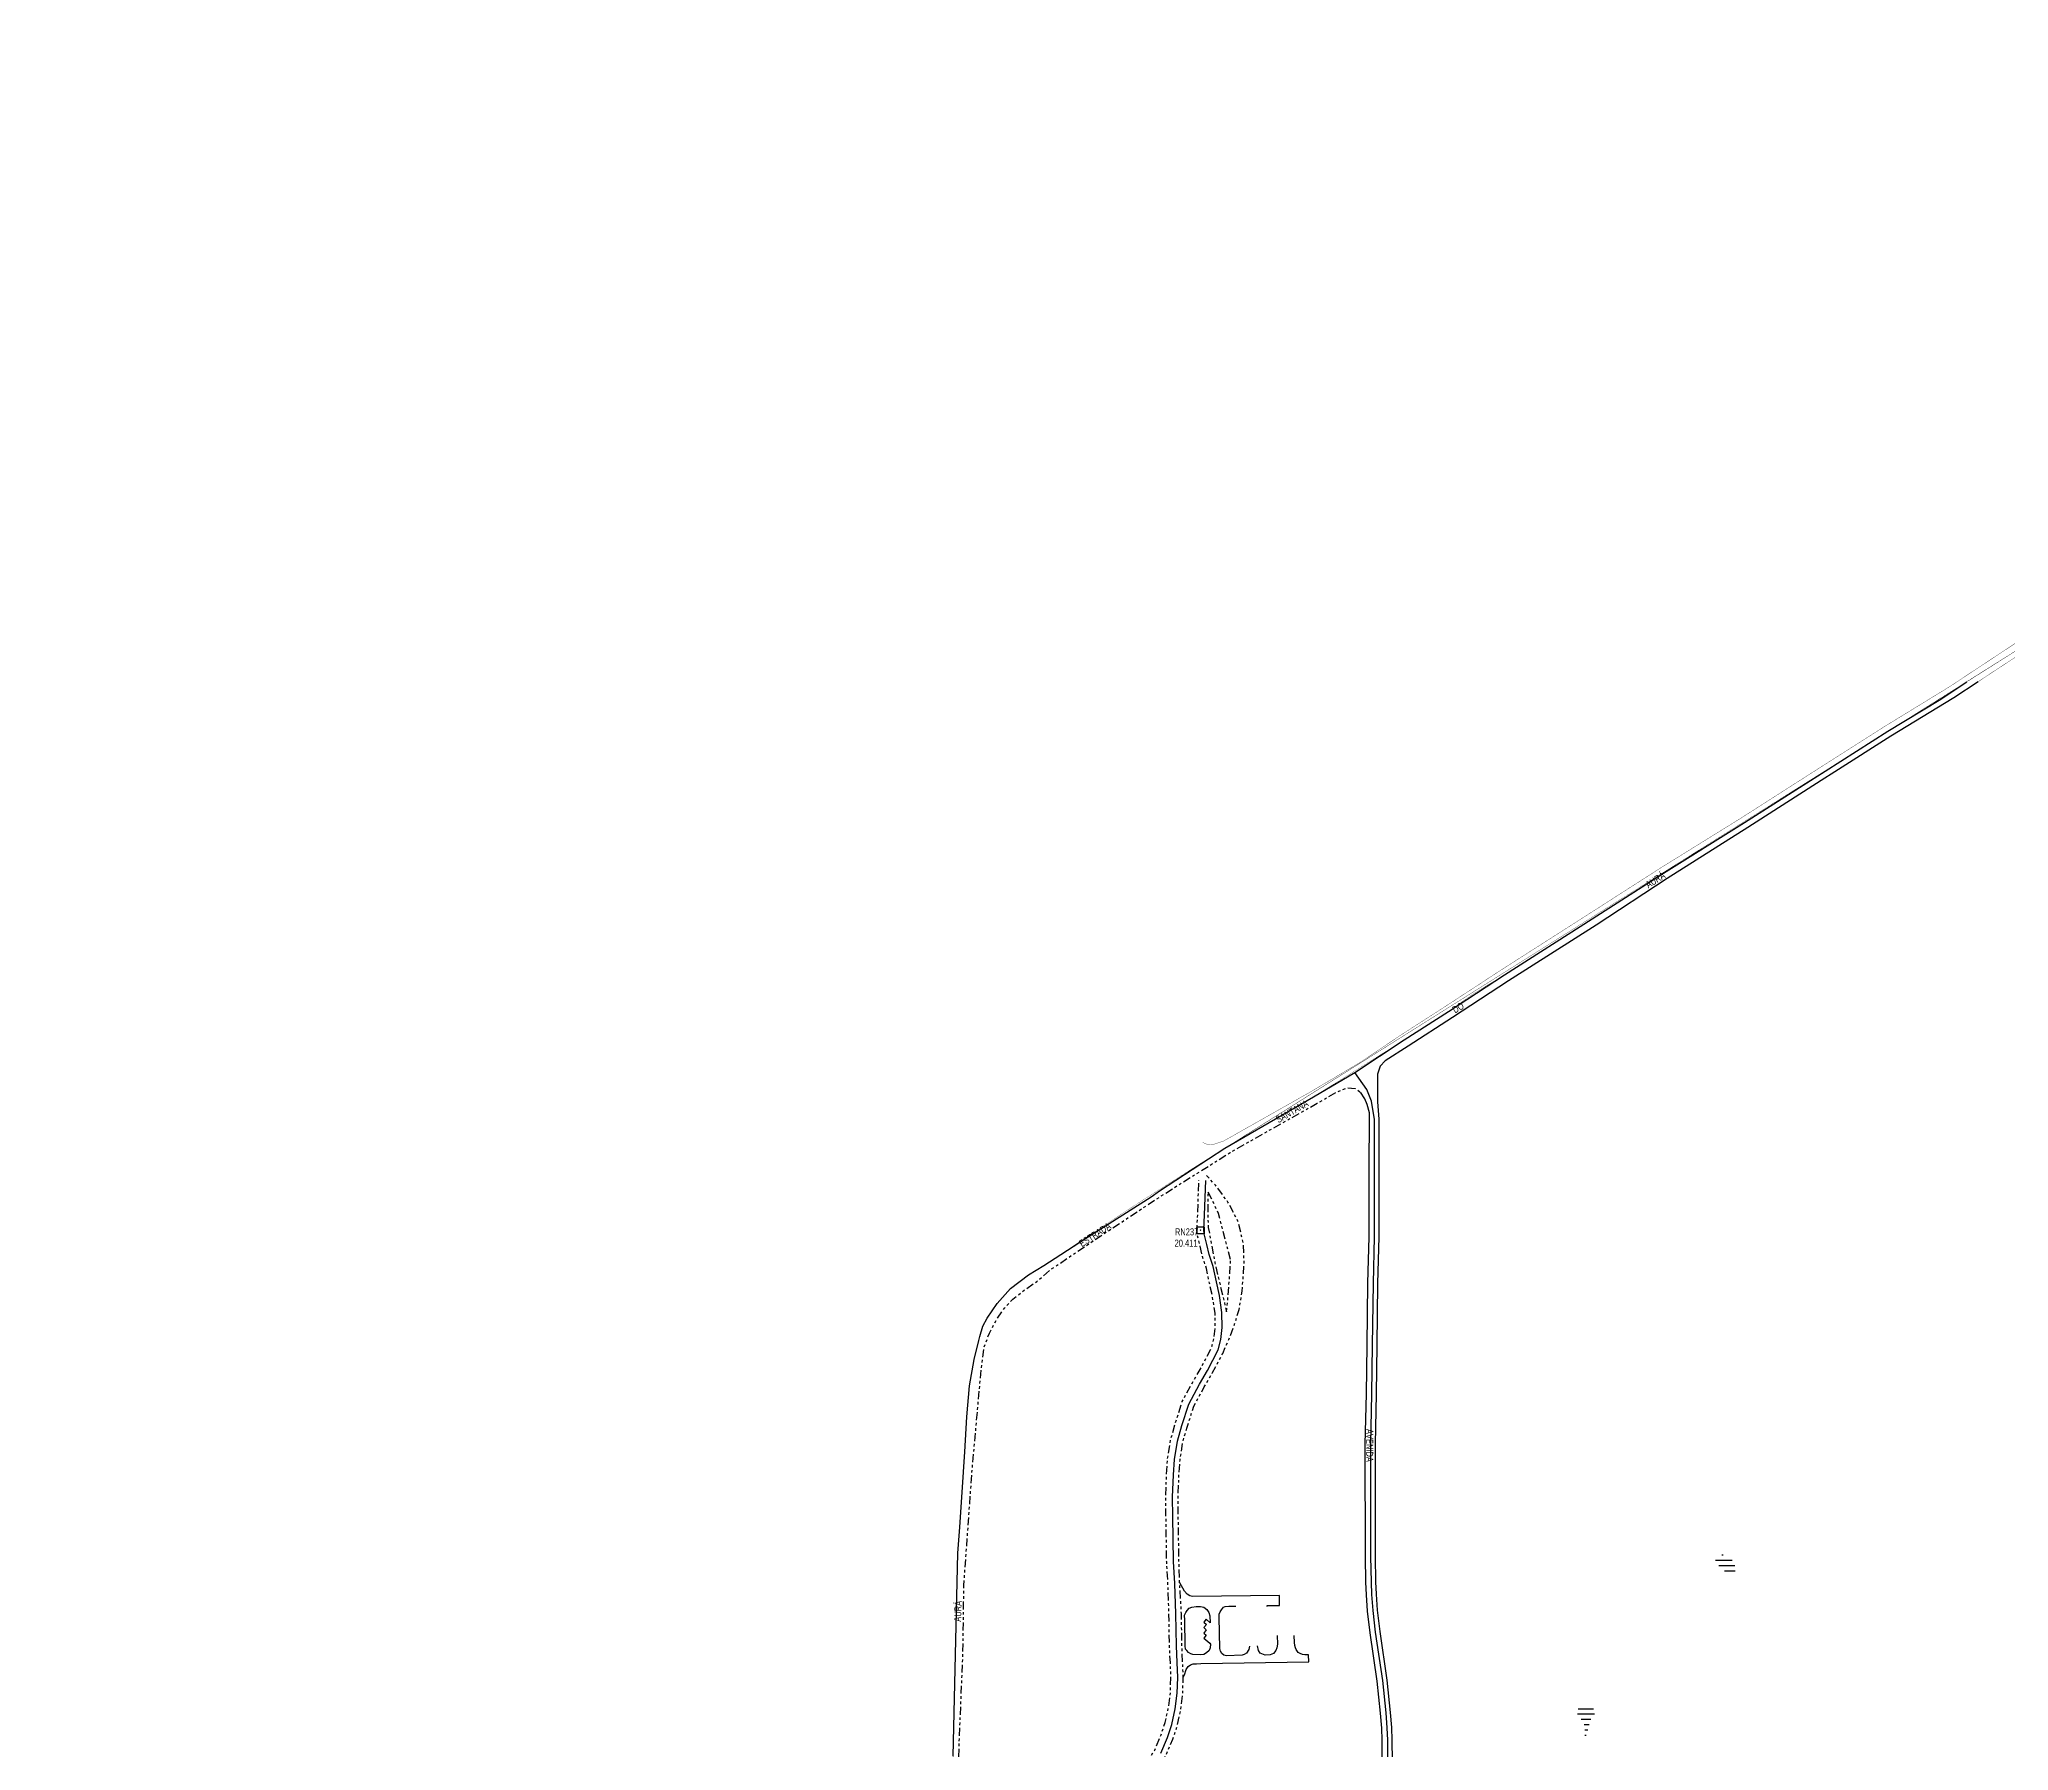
# Model space of a CAD drawing. Extents: x 211015 to 214226, y 4840231 to 4844926.
# Drawn here: x 212348 to 213470, y 4843896 to 4844870 of the extents above; entities that cross this region are included whole.
import ezdxf

# ---------------------------------------------------------------- set-up
doc = ezdxf.new("R2010")
doc.units = 0
doc.header["$LTSCALE"] = 1.5
doc.header["$MEASUREMENT"] = 0
doc.linetypes.add('TRACO_25', pattern=[8, 3, -1, 1, -1, 1, -1])
for name, color, linetype in [('HD-AREA-SUJ-INUND', 170, 'CONTINUOUS'), ('HP-REF-NIVEL-RN', 20, 'CONTINUOUS'), ('HP-TXT-RN', 20, 'CONTINUOUS'), ('LM-LIMITE-MUNICIPAL', 7, 'CONTINUOUS'), ('SV-EIXO-ROD-ESTR', 7, 'CONTINUOUS'), ('SV-EIXO-RUA-N-PAV', 6, 'CONTINUOUS'), ('SV-EST-M-N-PAV', 20, 'CONTINUOUS'), ('SV-RUA-NAO-PAV-S-GUIA-C-GUIA', 7, 'CONTINUOUS'), ('SV-TXT-EST-M-N-PAV', 20, 'CONTINUOUS'), ('SV-TXT-RUA-N-PAV-S-GUIA-C-GUIA', 7, 'CONTINUOUS')]:
    doc.layers.add(name, color=color, linetype=linetype)
doc.styles.add('ARIAL', font='ARIAL.TTF')
doc.linetypes.add('Limite', pattern='A,20,-3,[130,ltypeshp.shx,S=6.35,R=0,X=0,Y=0],-3,20', length=46)

# ---------------------------------------------------------------- blocks, each defined once
blk = doc.blocks.new('*X18')
at = {"layer": 'HD-AREA-SUJ-INUND', "color": 0}
for p, q in [((213224.223216, 4843916.818905), (213233.825375, 4843916.819001)), ((213224.534893, 4843919.818941), (213233.427601, 4843919.81903)), ((213226.388301, 4843913.818894), (213231.805307, 4843913.818948)), ((213228.115045, 4843910.818878), (213230.93519, 4843910.818906)), ((213228.371359, 4843904.818815), (213229.161499, 4843904.818823)), ((213228.488842, 4843907.818849), (213230.209537, 4843907.818866))]:
    blk.add_line(p, q, dxfattribs=at)
blk = doc.blocks.new('*X17')
at = {"layer": 'HD-AREA-SUJ-INUND', "color": 0}
for p, q in [((213302.750203, 4844004.403752), (213312.288846, 4844004.403847)), ((213304.731408, 4844001.403738), (213313.785206, 4844001.403829)), ((213306.491032, 4844007.403822), (213307.18699, 4844007.403829)), ((213307.849076, 4843998.403737), (213314.025075, 4843998.403798))]:
    blk.add_line(p, q, dxfattribs=at)
blk = doc.blocks.new('COD008', base_point=(213009.58, 4844192.21))
at = {"layer": 'HP-REF-NIVEL-RN'}
for points in [[(213007.58, 4844190.21), (213007.58, 4844194.21), (213011.58, 4844194.21), (213011.58, 4844190.21)], [(213009.58, 4844192.01), (213009.38, 4844192.21), (213009.58, 4844192.41), (213009.78, 4844192.21)], [(213009.58, 4844192.21), (213009.58, 4844192.21)]]:
    blk.add_lwpolyline(points, close=True, dxfattribs=at)

msp = doc.modelspace()

# ---------------------------------------------------------------- linework, layer by layer
at = {"layer": 'LM-LIMITE-MUNICIPAL', "linetype": 'Limite', "ltscale": 0.1, "const_width": 0.13, "flags": 128}
msp.add_lwpolyline([(213872.7, 4844773.1), (213783.8, 4844716.6), (213768.8, 4844706.6), (213678.4, 4844650.8), (213640.7, 4844627.2), (213550.9, 4844570.6), (213789.3, 4844724.2), (213872.7, 4844773.1), (213897.8, 4844788.7), (213909.4, 4844796.4), (213910.7, 4844797.3), (213926, 4844806.8), (213939.6, 4844815), (213973.1, 4844836.4), (213992.8, 4844849), (214025.7, 4844870.1), (214036.5, 4844864.2), (214038.1, 4844843.8), (214045.1, 4844776), (214050.2, 4844738.2), (214052.8, 4844703.5), (214056.9, 4844671.9), (214060.3, 4844651.7), (214064.3, 4844607.6), (214069.5, 4844560.9), (214074.7, 4844504.5), (214079.2, 4844468.9), (214089.5, 4844410.6), (213980.8, 4844359.3), (213962.3, 4844280.5), (213954.4, 4844179.3), (213960.3, 4844064.7), (213990.1, 4843943.1), (214030.8, 4843862.3), (214034.4, 4843855.1), (214060.2, 4843779), (214067.5, 4843757.7), (214080.8, 4843741), (214100.1, 4843712.4), (214108.1, 4843681.8), (214106.1, 4843648.5), (214100.8, 4843626.5), (214086.8, 4843612.5), (214057.5, 4843597.9), (214068.8, 4843559.6), (214136.9, 4843352.6), (214165.5, 4843265.9), (214171, 4843249), (214189.4, 4843184.4), (214198.9, 4843146.4), (214219.8, 4843056.8), (214225.8, 4842992), (214219.2, 4842907.2), (214207.3, 4842820.8), (214188.9, 4842717.2), (214170.6, 4842661.6), (214144.2, 4842622.8), (214109.7, 4842590.9), (214054.3, 4842552.2), (213998, 4842512.9), (213962.8, 4842483.6), (213987.6, 4842421.2), (214002.9, 4842384.4), (213990.1, 4842385.1), (213957.9, 4842386.8), (213941.1, 4842380.7), (213929.2, 4842371), (213926.7, 4842356.6), (213930.8, 4842341.4), (213934.9, 4842330.4), (213937, 4842316), (213949.7, 4842306.5), (213961.2, 4842295.8), (213966.6, 4842280.6), (213967.8, 4842260.5), (213964.9, 4842243.2), (213957.1, 4842233.2), (213948.9, 4842226.6), (213937.8, 4842220.8), (213927.9, 4842219.2), (213922.2, 4842215.1), (213910.3, 4842200.8), (213882.1, 4842162.6), (213867.7, 4842149.6), (213855, 4842133.9), (213844.7, 4842123.7), (213830.8, 4842115.5), (213816.8, 4842112.6), (213808.2, 4842115), (213803.2, 4842121.2), (213802.4, 4842130.7), (213804.9, 4842146.7), (213807.7, 4842157.4), (213801.2, 4842163.5), (213794.8, 4842172.7), (213786.2, 4842180.6), (213773.4, 4842180.6), (213765.3, 4842177.5), (213756.2, 4842172), (213747.1, 4842164.6), (213737.5, 4842160.7), (213721.9, 4842151.5), (213714.1, 4842145.5), (213701.5, 4842132.3), (213689.2, 4842120.8), (213682.6, 4842119.6), (213668, 4842119.1), (213663.3, 4842119), (213656.8, 4842119), (213639.1, 4842119.6), (213623.9, 4842128.2), (213605, 4842140.9), (213587.3, 4842142.2), (213571.3, 4842139.7), (213553.6, 4842129.4), (213537.6, 4842117.5), (213522.8, 4842094.1), (213520.3, 4842080.1), (213522.8, 4842062.9), (213530.6, 4842049.3), (213545.2, 4842030.6), (213552.2, 4842008), (213553.3, 4841996.8), (213550.7, 4841978.7), (213544.8, 4841958.3), (213542.2, 4841949.1), (213536.1, 4841928.7), (213523.8, 4841898.1), (213514.8, 4841884.1), (213502.9, 4841878), (213484.5, 4841877.4), (213467.1, 4841877.1), (213437.9, 4841878), (213401, 4841866.9), (213371.2, 4841844.5), (213359.5, 4841835.9), (213350.2, 4841828), (213333, 4841805.8), (213318.6, 4841779.6), (213299.7, 4841755.7), (213286.7, 4841729.9), (213275, 4841703.5), (213264.1, 4841676.7), (213258.3, 4841662.6), (213255.8, 4841656.5), (213246.3, 4841632.7), (213238.4, 4841606.9), (213232.2, 4841581.2), (213226.3, 4841566.7), (213222.1, 4841556.6), (213216, 4841550), (213209.3, 4841537.6), (213206.9, 4841528.2), (213207.9, 4841517.7), (213205.2, 4841508.5), (213206.2, 4841498.2), (213205.2, 4841481.2), (213205.7, 4841468.7), (213206, 4841452.5), (213206.4, 4841433.2), (213207.2, 4841426), (213209.6, 4841417.5), (213210.1, 4841410.2), (213209.6, 4841401.9), (213208.9, 4841389.3), (213207.4, 4841380.2), (213204, 4841370), (213202.8, 4841357.4), (213201.6, 4841348), (213198.2, 4841339.5), (213194.8, 4841333), (213193.1, 4841326.9), (213192.3, 4841319.4), (213187.2, 4841308.9), (213184.1, 4841299.8), (213177.5, 4841278.7), (213174.1, 4841267.7), (213168.8, 4841251), (213163, 4841236.5), (213153.7, 4841217.1), (213149.6, 4841208.8), (213141.4, 4841193.1), (213130, 4841175.2), (213119.1, 4841154.5), (213108.7, 4841138.6), (213095.1, 4841117), (213089.3, 4841105.9), (213086.1, 4841096.9), (213081.5, 4841087.2), (213071.8, 4841070.9), (213058.4, 4841049.1), (213051.6, 4841036.5), (213046.9, 4841026.5), (213042.4, 4841016.5), (213037.7, 4841008.4), (213029.6, 4840997.3), (213021.1, 4840987.4), (213016.2, 4840980), (213011.7, 4840968.5), (213004.6, 4840952.4), (213002.1, 4840934.2), (213001.1, 4840918.2), (212997.1, 4840902.7), (212991.6, 4840889.4), (212987.7, 4840882.6), (212985.8, 4840877.3), (212985, 4840866.3), (212983.7, 4840853.4), (212980.6, 4840836.9), (212977.4, 4840821), (212973.7, 4840800), (212970.6, 4840782.9), (212969, 4840765.5), (212970.1, 4840755.2), (212969.3, 4840747.6), (212967.2, 4840739.2), (212964.3, 4840728.2), (212965.3, 4840711.6), (212965.6, 4840694.6), (212966.9, 4840676.8), (212964.6, 4840659.8), (212964.3, 4840647.4), (212965.3, 4840635.3), (212966.9, 4840622.2), (212967.4, 4840608.2), (212967.7, 4840597.9), (212969.8, 4840588.5), (212972.2, 4840578.5), (212971.9, 4840566.7), (212971.9, 4840550.8), (212971.9, 4840539), (212969.8, 4840528.7), (212968.2, 4840523.5), (212967.2, 4840518), (212969.3, 4840511.4), (212973.5, 4840505.1), (212975.3, 4840498), (212974.3, 4840486.3), (212971.6, 4840463.7), (212968.2, 4840447.2), (212963.8, 4840426.5), (212960.6, 4840409.9), (212954.1, 4840386.4), (212947.8, 4840370.7), (212939.1, 4840359.4), (212928.1, 4840345.7), (212915.2, 4840333), (212901.3, 4840321.9), (212883.9, 4840310.4), (212870.6, 4840305.7), (212848.9, 4840298), (212832.9, 4840294.6), (212813.2, 4840291), (212794, 4840285.2), (212782.2, 4840282.3), (212765.4, 4840277.8), (212751.2, 4840274.7), (212730.5, 4840271.9), (212713.1, 4840271.3), (212693.9, 4840271.3), (212673.8, 4840270.6), (212658.5, 4840268.6), (212639.5, 4840265.9), (212619.9, 4840264), (212602.1, 4840259.1), (212611.6, 4840295.8), (212617.3, 4840324.6), (212618.5, 4840358.5), (212617.9, 4840387.4), (212612.3, 4840416.9), (212603.5, 4840450.7), (212592.2, 4840484), (212575.9, 4840509.7), (212565.8, 4840531), (212554.5, 4840560.9), (212545.1, 4840592.8), (212534.5, 4840612.9), (212508.7, 4840640.5), (212476.7, 4840665.6), (212445.4, 4840686.3), (212404.3, 4840707.4), (212365.4, 4840719.9), (212335.3, 4840725.6), (212300.7, 4840733.1), (212246.2, 4840751.9), (212193.5, 4840772), (212160.5, 4840786.7), (212131, 4840794.3), (212110.3, 4840804.3), (212089.6, 4840819.4), (212070.2, 4840843.2), (212060, 4840859.6), (212042.5, 4840867.7), (212030.2, 4840872), (212010.3, 4840875), (212000, 4840873.5), (211978.5, 4840871.6), (211966, 4840873.2), (211952.8, 4840878.7), (211941.5, 4840882.7), (211925.3, 4840884.5), (211908.4, 4840887.6), (211892.2, 4840887.9), (211876.4, 4840891.8), (211867.1, 4841049.1), (211808.4, 4842070.7), (211592.2, 4841846), (211512.5, 4841765.1), (211014.7, 4842083.1), (211017.4, 4842085.6), (211024.1, 4842088.8), (211069.3, 4842113.2), (211104.8, 4842131.6), (211135.2, 4842148.2), (211150.4, 4842156), (211169.8, 4842167.6), (211206.7, 4842186.9), (211233, 4842201), (211263.5, 4842217), (211275.8, 4842223.9), (211298.1, 4842237.8), (211306.1, 4842242), (211324.6, 4842252.4), (211343.2, 4842261.1), (211367.7, 4842271.7), (211376.9, 4842273.9), (211389, 4842273.7), (211472.5, 4842271), (211402.6, 4842338.2), (211348, 4842408.9), (211275.5, 4842449.1), (211270.5, 4842464), (211267.6, 4842476.5), (211265.2, 4842486.8), (211260, 4842507.6), (211235.7, 4842647.4), (211230.7, 4842665.1), (211227.6, 4842681.6), (211222, 4842708.6), (211219.4, 4842725.5), (211218.6, 4842731.1), (211213.1, 4842746.5), (211207.2, 4842765.5), (211200.2, 4842795.2), (211199.3, 4842810.9), (211200.2, 4842822.5), (211203.8, 4842839.5), (211204.9, 4842850.7), (211206.1, 4842873.1), (211207.8, 4842907.1), (211210.6, 4842937.2), (211217.2, 4842975.8), (211220.5, 4842998.6), (211224.6, 4843015.2), (211228.3, 4843029.4), (211230, 4843040), (211231.2, 4843062.1), (211233.8, 4843077.1), (211236.9, 4843092.6), (211238.4, 4843098.7), (211241.4, 4843106.1), (211244.4, 4843112.8), (211247.5, 4843129.8), (211252, 4843159.5), (211254.8, 4843177.8), (211265, 4843242.4), (211269.3, 4843259.9), (211275.9, 4843303.7), (211283.8, 4843352.8), (211291.8, 4843398.1), (211295, 4843419.1), (211302.5, 4843463.4), (211306.7, 4843487.8), (211313.2, 4843527), (211321.6, 4843579.9), (211325.3, 4843603.2), (211327.4, 4843614.4), (211334.5, 4843650.4), (211344.8, 4843694.7), (211354, 4843729.8), (211360.9, 4843758.9), (211370.2, 4843783.7), (211377.9, 4843803.1), (211382.6, 4843801.7), (211386.9, 4843800.2), (211393.9, 4843798), (211402.8, 4843794.1), (211412.2, 4843788.4), (211419.8, 4843781.9), (211429.3, 4843771.7), (211437.8, 4843759.2), (211452, 4843740.9), (211467.3, 4843721.2), (211481.3, 4843705.9), (211495.3, 4843690.6), (211510.9, 4843673.8), (211533.2, 4843648.1), (211550.6, 4843631.3), (211561.1, 4843621.2), (211571.6, 4843610.6), (211586.8, 4843595.2), (211592.3, 4843589.7), (211600.2, 4843582), (211614, 4843568.2), (211624.6, 4843556.5), (211648.9, 4843533), (211667.9, 4843518.2), (211682.1, 4843506.8), (211690, 4843498.8), (211699.2, 4843488.5), (211707.6, 4843478.7), (211713.6, 4843472.4), (211717.8, 4843469), (211722.1, 4843464.9), (211726.5, 4843459.2), (211730, 4843453.1), (211731.8, 4843446.6), (211735.3, 4843438.8), (211740.3, 4843429.2), (211749, 4843416.9), (211754.3, 4843411), (211760.2, 4843406.1), (211770.5, 4843398.9), (211780.2, 4843392.6), (211789.7, 4843389.2), (211799.3, 4843386.9), (211813.9, 4843383.7), (211825, 4843382.1), (211834.7, 4843380.2), (211846.4, 4843377.2), (211859.3, 4843373.6), (211879.9, 4843367), (211900.9, 4843357.2), (211911.3, 4843354.5), (211918, 4843352.8), (211921.6, 4843349.5), (211925.5, 4843346.8), (211938.8, 4843342.4), (211948.7, 4843339.9), (211958, 4843339.2), (211962.5, 4843338.2), (211965.7, 4843337), (211974.8, 4843332.5), (211982.7, 4843328.1), (211991.2, 4843322.3), (211997.7, 4843318.7), (212005.6, 4843316.1), (212014.7, 4843315), (212022.9, 4843315.3), (212039.6, 4843314.5), (212055.1, 4843313.6), (212070.1, 4843311.6), (212080.5, 4843309.6), (212090.8, 4843307.6), (212103.9, 4843303.7), (212116.9, 4843300.7), (212132.8, 4843296.5), (212146.9, 4843291.4), (212161.9, 4843287.9), (212171.5, 4843285.4), (212185.8, 4843282.7), (212197.7, 4843279.5), (212205.9, 4843275.7), (212212.6, 4843270.5), (212217.3, 4843266.1), (212220.5, 4843260.4), (212223, 4843253.8), (212225.7, 4843245.4), (212227.1, 4843237.2), (212227.6, 4843229.7), (212229.4, 4843221.3), (212231.6, 4843214.2), (212233.8, 4843208.8), (212236.5, 4843202.9), (212237.5, 4843196.7), (212239, 4843188.8), (212240.5, 4843179.9), (212242.4, 4843171.3), (212244.4, 4843165.1), (212247.1, 4843158), (212251.6, 4843149.8), (212255, 4843144.7), (212257.5, 4843138.6), (212257.5, 4843132.7), (212256.5, 4843128), (212255, 4843121.6), (212253, 4843115.9), (212253, 4843108.8), (212253.3, 4843101.6), (212255, 4843096.2), (212256.7, 4843092.3), (212257.7, 4843086.9), (212259.4, 4843080.9), (212262.4, 4843073.7), (212263.9, 4843065.8), (212264.4, 4843057.6), (212265.4, 4843050.5), (212266.1, 4843043.8), (212265.4, 4843036.7), (212263.9, 4843027.2), (212260.7, 4843016.8), (212258, 4843007.2), (212255.7, 4842999.1), (212253.8, 4842990.9), (212251.8, 4842982.1), (212249.6, 4842972.7), (212248.1, 4842962.6), (212244.4, 4842952.2), (212242.2, 4842945.5), (212240.2, 4842938.8), (212241, 4842929.7), (212243.2, 4842924.3), (212245.6, 4842919.1), (212250.1, 4842912.4), (212253.8, 4842904.5), (212258.2, 4842895.9), (212263.4, 4842887.8), (212269.1, 4842881.2), (212276, 4842874.1), (212281.6, 4842867.9), (212288.5, 4842862), (212294.7, 4842856.8), (212299.6, 4842851.6), (212302.8, 4842847.5), (212307, 4842841.3), (212311, 4842836.9), (212316.9, 4842831.7), (212322.8, 4842827.7), (212329, 4842824.3), (212337.8, 4842820.8), (212349.4, 4842816.9), (212360.2, 4842814.5), (212369.3, 4842813.1), (212376.4, 4842811.3), (212380.4, 4842808.4), (212385.6, 4842803.2), (212389.2, 4842797), (212392.1, 4842792.7), (212394.4, 4842787.9), (212399.8, 4842786.2), (212408.9, 4842784.9), (212463.9, 4842777.3), (212499, 4842773.6), (212560.7, 4842763.9), (212635.2, 4842754.8), (212669.2, 4842750.7), (212691.1, 4842854.5), (212746.2, 4842847.2), (212746.1, 4843352.7), (212746, 4843792.9), (212751.5, 4843792.7), (212864.8, 4843792.7), (212866.5, 4843827.6), (212867.5, 4843848), (212868.4, 4843863.4), (212868.8, 4843885.6), (212869.4, 4843925.8), (212870.6, 4843964.7), (212871.1, 4843994.6), (212871.4, 4844008.4), (212872.5, 4844023.1), (212873.8, 4844043.1), (212875.3, 4844066), (212876.5, 4844086), (212878, 4844103.7), (212880.9, 4844120.4), (212885.7, 4844137.6), (212888, 4844142.1), (212893.8, 4844150.5), (212901.4, 4844159.1), (212911.7, 4844166.8), (212934, 4844181.3), (212973.8, 4844207.5), (213008.8, 4844229.8), (213550.9, 4844570.6), (213533.8, 4844559.9), (213514.4, 4844547.7), (213446.2, 4844504.6), (213361.1, 4844450.9), (213319.4, 4844424.3), (213284.3, 4844403), (213259.1, 4844386.8), (213232.5, 4844369.5), (213182.7, 4844337.7), (213165.2, 4844327), (213150.7, 4844316.8), (213125.5, 4844300.6), (213087.2, 4844276.5), (213068.4, 4844265), (213049.2, 4844253.8), (213023.5, 4844238.9)], close=True, dxfattribs=at)
at = {"layer": 'SV-EIXO-ROD-ESTR', "flags": 128}
for points in [[(212868.8, 4843892.8), (212869.4, 4843925.8), (212871.4, 4844008.4), (212872.5, 4844023.1), (212873.8, 4844043.1), (212875.3, 4844066), (212876.5, 4844086), (212878, 4844103.7), (212880.7, 4844118.6), (212883.3, 4844129.4), (212884, 4844131.8), (212885.7, 4844137.6), (212888, 4844142.1), (212893.8, 4844150.5), (212901.4, 4844159.1), (212911.7, 4844166.8), (212920.4, 4844172.2), (212943.5, 4844187.1), (212981.4, 4844211.3), (212986.2, 4844214.7), (213023.5, 4844238.9), (213073.9, 4844268.1), (213097.5, 4844282), (213125.5, 4844300.6), (213150.7, 4844316.8), (213182.7, 4844337.7), (213232.5, 4844369.5), (213273.2, 4844395.6), (213319.4, 4844424.3), (213365.3, 4844453.6), (213401, 4844476.3), (213430.1, 4844494), (213446, 4844504.5)], [(212987, 4843894.5), (212990.8, 4843903.5), (212993.3, 4843910.9), (212995.2, 4843919.7), (212996.3, 4843928.6), (212996.6, 4843937.6), (212996.3, 4843946.1), (212995.8, 4843955.7), (212995.5, 4843973.9), (212995, 4843991.2), (212994.2, 4844003.6), (212993.8, 4844029.2), (212993.7, 4844040.3), (212994.1, 4844052.9), (212994.7, 4844061.8), (212996.4, 4844072.2), (212998.9, 4844081.1), (213002.9, 4844093.2), (213009, 4844104.6), (213013.5, 4844112.3), (213019.6, 4844124.1), (213021.1, 4844130), (213021.9, 4844136.9), (213021.8, 4844145.4), (213020.3, 4844155.1), (213018.6, 4844162.9), (213016.7, 4844171.5), (213014.5, 4844178.4), (213013.1, 4844184.1), (213011.7, 4844190.2), (213011.4, 4844192.7), (213011.9, 4844200.9), (213012.3, 4844210.8), (213012.6, 4844220.6)]]:
    msp.add_lwpolyline(points, dxfattribs=at)
at = {"layer": 'SV-EIXO-RUA-N-PAV', "flags": 128}
msp.add_lwpolyline([(213116.3, 4843889.9), (213116.2, 4843901.9), (213115.9, 4843909), (213115.2, 4843917.5), (213113.4, 4843935.8), (213109.3, 4843963.4), (213107.8, 4843975.7), (213107.2, 4843984.9), (213106.9, 4843991.9), (213106.6, 4844006.5), (213106.6, 4844029.3), (213106.6, 4844046.6), (213106.6, 4844070.4), (213107.2, 4844099), (213107.5, 4844126.8), (213108, 4844162), (213108.7, 4844188.4), (213108.7, 4844224.7), (213108.7, 4844255.3), (213107, 4844265.7), (213104.3, 4844272.3), (213097.5, 4844282)], dxfattribs=at)
at = {"layer": 'SV-EST-M-N-PAV', "linetype": 'TRACO_25', "const_width": 0.18, "flags": 128}
for points in [[(213010.8, 4844242.2), (213013.8, 4844240.9), (213016.6, 4844241), (213020.8, 4844242.4), (213022.7, 4844243), (213072.2, 4844271), (213100.5, 4844287.8), (213123.7, 4844303.4), (213148.9, 4844319.6), (213180.9, 4844340.5), (213230.7, 4844372.3), (213271.4, 4844398.4), (213317.7, 4844427.1), (213357.1, 4844452.3), (213359.3, 4844453.7), (213399.2, 4844479.1), (213435, 4844501), (213440.4, 4844504.5), (213477.3, 4844528.9), (213489.5, 4844536.5), (213527.9, 4844560), (213590.4, 4844599.9), (213636.5, 4844628.9), (213652.6, 4844639.1), (213666.3, 4844647.5), (213715.7, 4844678.2), (213786.1, 4844721.2), (213823.6, 4844745.5), (213848.2, 4844761.2), (213856.9, 4844766.9), (213868.3, 4844774.4), (213905.8, 4844797.8)], [(213110.4, 4844281.1), (213111.8, 4844285.7), (213114.8, 4844288.7), (213127.8, 4844297.1), (213153, 4844313.3), (213185, 4844334.2), (213234.8, 4844366), (213275.2, 4844392.5), (213321.2, 4844421.6), (213362.9, 4844448.2), (213370.7, 4844453.2), (213402.7, 4844473.5), (213438.6, 4844495.4), (213452.3, 4844504.5), (213480.9, 4844523.3), (213484, 4844522.5), (213485.8, 4844512.4), (213485.7, 4844506.4), (213485.4, 4844500.7), (213485.9, 4844488.3), (213485.9, 4844482.1), (213486, 4844476.3), (213486.1, 4844460.6), (213486.2, 4844458.2), (213487.3, 4844439.5), (213487.9, 4844427.1), (213488.2, 4844406.8), (213490.9, 4844330.3), (213494, 4844240.4), (213496.9, 4844160.3), (213497, 4844154.8), (213497.3, 4844146.3), (213498.5, 4844138.8), (213501, 4844131.8), (213504, 4844127.4), (213507.8, 4844125.8), (213512.9, 4844125.3), (213520.7, 4844125.3), (213525, 4844125.1), (213530.3, 4844124.8)]]:
    msp.add_lwpolyline(points, dxfattribs=at)
at = {"layer": 'SV-EST-M-N-PAV', "flags": 128}
msp.add_lwpolyline([(213452.3, 4844504.5), (213438.6, 4844495.4), (213402.7, 4844473.5), (213370.7, 4844453.2), (213362.9, 4844448.2), (213321.2, 4844421.6), (213275.2, 4844392.5), (213234.8, 4844366), (213185, 4844334.2), (213153, 4844313.3), (213127.8, 4844297.1), (213114.8, 4844288.7), (213111.8, 4844285.7), (213110.4, 4844281.1)], dxfattribs=at)
at = {"layer": 'SV-EST-M-N-PAV', "linetype": 'TRACO_25', "flags": 128}
for points in [[(212856.4, 4843352.7), (212856.7, 4843377.2), (212857.2, 4843433.6), (212860.2, 4843540.2), (212862.6, 4843617.4), (212863.6, 4843672.6), (212866.6, 4843759.2), (212869.8, 4843822), (212870.1, 4843849.7), (212870.5, 4843859.1), (212874.3, 4843952), (212874.8, 4843989.9), (212879.6, 4844056.6), (212884.7, 4844113), (212886.4, 4844125.8), (212889.4, 4844133.7), (212893.5, 4844141.5), (212897.9, 4844147.9), (212902.7, 4844153), (212909.1, 4844158.1), (212916.3, 4844163), (212924.5, 4844170), (212951.6, 4844188.3), (212983.9, 4844209.6), (212997.4, 4844218.3), (213016.2, 4844230), (213026.4, 4844236.5), (213076, 4844264.5), (213086.9, 4844270.8), (213093, 4844273.4), (213097.6, 4844273), (213100.6, 4844270.9)], [(212901.5, 4843486.3), (212901.9, 4843546.2), (212902.8, 4843578.5), (212902.7, 4843610.5), (212902.5, 4843646.1), (212902, 4843668), (212901.9, 4843688.5), (212901.9, 4843705), (212902.1, 4843717.3), (212902, 4843729.4), (212902.3, 4843744.5), (212902.9, 4843756.8), (212903.5, 4843766.9), (212905.1, 4843778.2), (212907.1, 4843788.1), (212911.8, 4843800.7), (212915.9, 4843807.5), (212921.8, 4843815.4), (212929.2, 4843824.1), (212941.3, 4843835.3), (212954.7, 4843849.9), (212955.4, 4843850.6), (212966.9, 4843862.6), (212978.3, 4843876.1), (212982.6, 4843881.4), (212989.8, 4843893.1), (212993.8, 4843902.4), (212996.4, 4843910.1), (212998.3, 4843919.2), (212999.4, 4843928.4), (212999.7, 4843937.6), (212999.4, 4843946.2), (212999, 4843955.8), (212998.7, 4843974), (212997.7, 4843991.4), (212997.3, 4844003.8), (212996.9, 4844029.2), (212996.8, 4844040.3), (212997.3, 4844052.8), (212997.9, 4844061.4), (212999.5, 4844071.5), (213001.9, 4844080.2), (213005.8, 4844092), (213011.7, 4844103.1), (213016.2, 4844110.8), (213022.2, 4844122.1), (213025.7, 4844130.1), (213028.6, 4844137.5), (213031.6, 4844147.2), (213033.3, 4844157.6), (213034.4, 4844173.4), (213033.9, 4844185.3), (213030.9, 4844197.4), (213025.2, 4844208.2), (213018.1, 4844217.8), (213013, 4844223.4)], [(212893.3, 4843486), (212893.7, 4843546.3), (212894.6, 4843578.6), (212894.5, 4843610.5), (212894.3, 4843645.9), (212893.8, 4843667.9), (212893.7, 4843688.5), (212893.7, 4843705.1), (212893.9, 4843717.3), (212893.8, 4843729.5), (212894.1, 4843744.8), (212894.7, 4843757.3), (212895.4, 4843767.8), (212897, 4843779.6), (212899.2, 4843790.4), (212904.4, 4843804.3), (212909.1, 4843812.1), (212915.3, 4843820.5), (212924.9, 4843829.5), (212936.2, 4843840.3), (212945.6, 4843850.5), (212949.5, 4843854.7), (212961.6, 4843867.3), (212972.8, 4843880.6), (212976.8, 4843885.5), (212983.5, 4843896.3), (212987.1, 4843904.9), (212989.5, 4843912), (212991.3, 4843920.4), (212992.4, 4843928.9), (212992.7, 4843937.6), (212992.4, 4843945.9), (212991.9, 4843955.6), (212991.6, 4843973.8), (212991, 4843991), (212990.3, 4844003.5), (212989.9, 4844029.1), (212989.8, 4844040.4), (212990.2, 4844053.1), (212990.8, 4844062.2), (212992.6, 4844073), (212995.2, 4844082.2), (212999.2, 4844094.8), (213005.5, 4844106.5), (213010, 4844114.2), (213015.9, 4844125.5), (213017.2, 4844130.8), (213018, 4844137.1), (213017.9, 4844145.1), (213016.4, 4844154.4), (213014.7, 4844162.1), (213012.9, 4844170.5), (213010.7, 4844177.3), (213009.3, 4844183.2), (213007.8, 4844189.5), (213007.5, 4844192.6), (213008, 4844201.1), (213008.3, 4844210.9), (213008.6, 4844220.7)]]:
    msp.add_lwpolyline(points, dxfattribs=at)
msp.add_lwpolyline([(213026.6, 4844175.6), (213021.5, 4844195.2), (213019.8, 4844201.7), (213016.6, 4844208.7), (213013.8, 4844214.2), (213013.7, 4844206.8), (213013.7, 4844199.7), (213014, 4844193.8), (213017.8, 4844173.6), (213020.7, 4844161.2), (213024.4, 4844145.8), (213025.3, 4844155), (213026, 4844164.6), (213026.6, 4844172.6)], close=True, dxfattribs=at)
at = {"layer": 'SV-RUA-NAO-PAV-S-GUIA-C-GUIA', "flags": 128}
for points in [[(213110.4, 4844281.1), (213110.3, 4844272.4), (213110.3, 4844265.3), (213111.2, 4844255.4), (213111.2, 4844242.9), (213111.1, 4844224.7), (213111.1, 4844188.4), (213110.4, 4844162), (213109.9, 4844126.8), (213109.6, 4844099), (213109, 4844070.4), (213109, 4844046.6), (213109, 4844029.3), (213109, 4844006.5), (213109.3, 4843992), (213109.6, 4843985), (213110.2, 4843975.9), (213111.7, 4843963.7), (213115.7, 4843936.1), (213117.6, 4843917.7), (213118.3, 4843909.2), (213118.6, 4843902), (213118.7, 4843889.9)], [(213113.1, 4843889.9), (213113.1, 4843901.9), (213112.8, 4843908.8), (213112.1, 4843917.2), (213110.2, 4843935.5), (213106.2, 4843963), (213104.6, 4843975.4), (213104.1, 4843984.7), (213103.7, 4843991.8), (213103.5, 4844006.4), (213103.5, 4844029.3), (213103.4, 4844046.5), (213103.4, 4844070.4), (213104, 4844099.1), (213104.4, 4844126.8), (213104.9, 4844162.1), (213105.6, 4844188.4), (213105.6, 4844224.7), (213105.7, 4844259), (213104.4, 4844263.8), (213103.1, 4844267), (213100.6, 4844270.9)], [(213047.6, 4843978.1), (213047.5, 4843978.5), (213054.6, 4843978.6), (213054.5, 4843984.2), (213005, 4843983.7), (213003.5, 4843984.1), (213001.9, 4843985.1), (213000.4, 4843986.8), (212997.7, 4843991.4)], [(213037.4, 4843955.5), (213037.1, 4843953.6), (213035.8, 4843951.5), (213034.4, 4843950.6), (213033.2, 4843950.3), (213024.3, 4843949.9), (213022.9, 4843950.3), (213021.8, 4843951.2), (213020.9, 4843952.6), (213020.5, 4843954.2), (213020.1, 4843972), (213020.1, 4843973.7), (213020.7, 4843975), (213021.5, 4843976.2), (213022.7, 4843977.7), (213023.7, 4843978), (213025.6, 4843978.2), (213029.7, 4843978.3)], [(212999.7, 4843937.6), (213000.5, 4843939.1), (213001.4, 4843942.1), (213002.6, 4843943.9), (213003.9, 4843944.9), (213005.4, 4843945.3), (213007.2, 4843945.4), (213009.8, 4843945.6), (213071.2, 4843946.5), (213071.1, 4843950.5), (213069, 4843950.5), (213067.6, 4843950.7), (213066.3, 4843951.3), (213065.2, 4843951.9), (213064.1, 4843953.5), (213063.7, 4843954.4), (213063.3, 4843955.8), (213063.1, 4843957.6), (213062.9, 4843961.6)], [(213053.2, 4843961.5), (213053.5, 4843956.5), (213053.1, 4843954.4), (213052.5, 4843952.9), (213051.1, 4843951.3), (213049.2, 4843950.5), (213046.4, 4843950.3), (213043.6, 4843951.5), (213042.6, 4843953), (213042, 4843955.6)]]:
    msp.add_lwpolyline(points, dxfattribs=at)
msp.add_lwpolyline([(213000.6, 4843970.3), (213000.5, 4843973.1), (213001.2, 4843974.6), (213002, 4843975.7), (213003.2, 4843977), (213004.6, 4843977.7), (213007, 4843978.1), (213009.6, 4843978.1), (213011.5, 4843977.7), (213013.2, 4843976.4), (213014.3, 4843974.6), (213014.9, 4843972.7), (213015.1, 4843968.8), (213012.7, 4843970.8), (213011.4, 4843969.1), (213012.9, 4843967.8), (213011.4, 4843966.1), (213012.7, 4843964.7), (213011.4, 4843962.9), (213012.8, 4843961.7), (213011.4, 4843959.9), (213014.8, 4843957.2), (213015.3, 4843956.5), (213015.1, 4843954.5), (213014.4, 4843952.9), (213013, 4843951.6), (213011.5, 4843950.7), (213009.6, 4843950.5), (213005.2, 4843950.7), (213004, 4843951), (213002.7, 4843951.9), (213001.8, 4843952.9), (213001.1, 4843953.8), (213000.9, 4843955.6)], close=True, dxfattribs=at)

# ---------------------------------------------------------------- block references
at = {"layer": 'HD-AREA-SUJ-INUND'}
for name in ['*X17', '*X18']:
    msp.add_blockref(name, (0, 0), dxfattribs=at)
at = {"layer": 'HP-REF-NIVEL-RN'}
msp.add_blockref('COD008', (213009.6, 4844192.2, 20.4), dxfattribs=at)

# ---------------------------------------------------------------- texts
at = {"layer": 'HP-TXT-RN', "style": 'ARIAL', "width": 0.7}
for s, p in [('RN237', (212995, 4844189.3)), ('20.411', (212994.8, 4844182.9))]:
    msp.add_text(s, height=4, dxfattribs=at).set_placement(p)
at = {"layer": 'SV-TXT-EST-M-N-PAV', "style": 'ARIAL', "width": 0.7}
for s, rotation, p in [('AURÁ', 32, (213264.6, 4844386.8)), ('DO', 30, (213154.5, 4844315.6)), ('SANTANA', 30, (213053.9, 4844253.1)), ('ESTRADA', 33, (212942.1, 4844182.5)), ('AURÁ', 88, (212873.2, 4843969.3))]:
    msp.add_text(s, height=4, rotation=rotation, dxfattribs=at).set_placement(p)
at = {"layer": 'SV-TXT-RUA-N-PAV-S-GUIA-C-GUIA', "style": 'ARIAL', "width": 0.7}
msp.add_text('AVENIDA', height=4, rotation=270, dxfattribs=at).set_placement((213103.9, 4844079.1))

doc.saveas('drawing.dxf')
